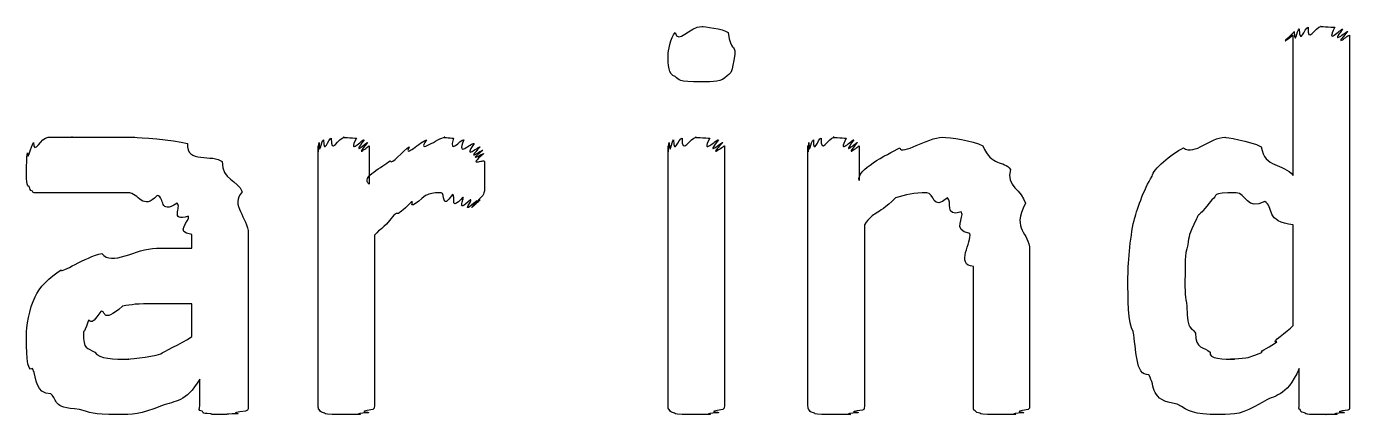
# Model space of a CAD drawing. Header units: millimetres. Extents: x 0 to 216, y 0 to 279.
# Drawn here: x 155.15 to 163.58, y 171.34 to 173.81 of the extents above; entities that cross this region are included whole.
import ezdxf

# ---------------------------------------------------------------- set-up
doc = ezdxf.new("R2010")
doc.units = ezdxf.units.MM
doc.layers.get('0').update_dxf_attribs({"linetype": 'CONTINUOUS'})

msp = doc.modelspace()

# ---------------------------------------------------------------- linework, layer by layer
at = {"color": 0}
for p, q in [((163.219, 172.857), (163.219, 173.75)), ((163.577, 173.75), (163.577, 171.391)), ((159.664, 173.629), (159.664, 173.629)), ((157.011, 171.391), (157.011, 173.045)), ((157.336, 173.045), (157.336, 172.802)), ((159.239, 171.391), (159.239, 173.045)), ((159.597, 173.045), (159.597, 171.391)), ((160.129, 171.391), (160.129, 173.045)), ((160.455, 173.045), (160.455, 172.824)), ((158.069, 172.863), (158.069, 172.863)), ((160.488, 172.543), (160.488, 171.391)), ((163.219, 171.903), (163.219, 172.543)), ((156.206, 172.394), (156.206, 172.482)), ((156.565, 172.488), (156.565, 171.391)), ((157.369, 172.477), (157.369, 171.391)), ((155.98, 172.394), (156.206, 172.394)), ((161.54, 172.383), (161.54, 171.391)), ((161.182, 171.391), (161.182, 172.278)), ((156.206, 172.041), (155.969, 172.041)), ((156.206, 171.832), (156.206, 172.041)), ((163.257, 171.396), (163.257, 171.628)), ((156.256, 171.391), (156.256, 171.561))]:
    msp.add_line(p, q, dxfattribs=at)
for points in [[(159.283, 173.766), (159.301, 173.687), (159.373, 173.805), (159.454, 173.805)], [(159.454, 173.805), (159.463, 173.805), (159.589, 173.791), (159.62, 173.766)], [(163.225, 173.772), (163.231, 173.673), (163.242, 173.784), (163.257, 173.789)], [(163.257, 173.789), (163.26, 173.68), (163.291, 173.795), (163.313, 173.8)], [(163.313, 173.8), (163.304, 173.687), (163.362, 173.805), (163.395, 173.805)], [(163.395, 173.805), (163.375, 173.805), (163.461, 173.802), (163.484, 173.8)], [(163.484, 173.8), (163.419, 173.68), (163.522, 173.791), (163.533, 173.789)], [(163.533, 173.789), (163.445, 173.673), (163.558, 173.779), (163.566, 173.772)], [(159.239, 173.629), (159.239, 173.635), (159.253, 173.74), (159.283, 173.766)], [(159.62, 173.766), (159.639, 173.64), (159.664, 173.698), (159.664, 173.629)], [(163.219, 173.75), (163.103, 173.658), (163.22, 173.764), (163.225, 173.772)], [(163.566, 173.772), (163.459, 173.658), (163.577, 173.757), (163.577, 173.75)], [(159.283, 173.486), (159.239, 173.499), (159.239, 173.559), (159.239, 173.629)], [(159.664, 173.629), (159.639, 173.503), (159.647, 173.516), (159.614, 173.491)], [(159.449, 173.452), (159.297, 173.452), (159.312, 173.463), (159.283, 173.486)], [(159.614, 173.491), (159.577, 173.452), (159.529, 173.452), (159.449, 173.452)], [(155.159, 173), (155.164, 172.937), (155.178, 173.045), (155.198, 173.066)], [(155.198, 173.066), (155.2, 172.981), (155.247, 173.1), (155.291, 173.1)], [(155.291, 173.1), (155.289, 173.1), (155.386, 173.1), (155.446, 173.1)], [(155.446, 173.1), (155.407, 173.1), (155.567, 173.1), (155.633, 173.1)], [(155.633, 173.1), (155.66, 173.1), (155.772, 173.1), (155.842, 173.1)], [(155.842, 173.1), (155.862, 173.1), (156.086, 173.086), (156.179, 173.061)], [(156.179, 173.061), (156.163, 172.93), (156.344, 172.996), (156.399, 172.945)], [(157.011, 173.045), (157.011, 172.952), (157.012, 173.058), (157.016, 173.066)], [(157.016, 173.066), (157.018, 172.967), (157.029, 173.079), (157.044, 173.083)], [(157.044, 173.083), (157.047, 172.978), (157.074, 173.094), (157.094, 173.094)], [(157.094, 173.094), (157.088, 172.981), (157.143, 173.1), (157.176, 173.1)], [(157.176, 173.1), (157.15, 173.1), (157.231, 173.097), (157.254, 173.094)], [(157.254, 173.094), (157.194, 172.978), (157.292, 173.09), (157.303, 173.083)], [(157.303, 173.083), (157.216, 172.967), (157.321, 173.073), (157.325, 173.066)], [(157.325, 173.066), (157.227, 172.952), (157.336, 173.051), (157.336, 173.045)], [(157.468, 172.951), (157.477, 172.919), (157.552, 173.017), (157.59, 173.039)], [(157.59, 173.039), (157.551, 172.963), (157.663, 173.075), (157.7, 173.083)], [(157.7, 173.083), (157.628, 172.981), (157.778, 173.1), (157.816, 173.1)], [(157.816, 173.1), (157.796, 173.1), (157.849, 173.097), (157.871, 173.094)], [(157.871, 173.094), (157.841, 172.978), (157.915, 173.09), (157.937, 173.083)], [(157.937, 173.083), (157.889, 172.963), (157.984, 173.068), (158.003, 173.061)], [(158.003, 173.061), (157.926, 172.948), (158.034, 173.046), (158.042, 173.039)], [(158.042, 173.039), (157.94, 172.934), (158.054, 173.024), (158.058, 173.017)], [(159.239, 173.045), (159.239, 172.952), (159.241, 173.058), (159.245, 173.066)], [(159.245, 173.066), (159.25, 172.967), (159.261, 173.079), (159.272, 173.083)], [(159.272, 173.083), (159.275, 172.978), (159.305, 173.094), (159.327, 173.094)], [(159.327, 173.094), (159.323, 172.981), (159.383, 173.1), (159.416, 173.1)], [(159.416, 173.1), (159.393, 173.1), (159.482, 173.097), (159.504, 173.094)], [(159.504, 173.094), (159.44, 172.978), (159.548, 173.09), (159.559, 173.083)], [(159.559, 173.083), (159.466, 172.967), (159.582, 173.073), (159.586, 173.066)], [(159.586, 173.066), (159.478, 172.952), (159.597, 173.051), (159.597, 173.045)], [(160.129, 173.045), (160.129, 172.952), (160.131, 173.058), (160.135, 173.066)], [(160.135, 173.066), (160.136, 172.967), (160.147, 173.079), (160.163, 173.083)], [(160.163, 173.083), (160.165, 172.978), (160.193, 173.094), (160.212, 173.094)], [(160.212, 173.094), (160.207, 172.981), (160.262, 173.1), (160.295, 173.1)], [(160.295, 173.1), (160.269, 173.1), (160.35, 173.097), (160.372, 173.094)], [(160.372, 173.094), (160.313, 172.978), (160.411, 173.09), (160.421, 173.083)], [(160.421, 173.083), (160.335, 172.967), (160.439, 173.073), (160.444, 173.066)], [(160.444, 173.066), (160.346, 172.952), (160.455, 173.051), (160.455, 173.045)], [(160.455, 172.824), (160.434, 172.893), (160.628, 172.989), (160.714, 173.033)], [(160.714, 173.033), (160.725, 172.981), (160.891, 173.1), (160.984, 173.1)], [(160.984, 173.1), (161.036, 173.1), (161.173, 173.08), (161.243, 173.045)], [(161.243, 173.045), (161.298, 172.908), (161.375, 172.957), (161.419, 172.896)], [(162.32, 172.852), (162.323, 172.897), (162.442, 172.992), (162.519, 173.033)], [(162.519, 173.033), (162.596, 172.981), (162.684, 173.1), (162.784, 173.1)], [(162.784, 173.1), (162.779, 173.1), (162.945, 173.079), (163.015, 173.039)], [(163.015, 173.039), (163.037, 172.901), (163.153, 172.937), (163.219, 172.857)], [(155.153, 172.901), (155.153, 172.893), (155.155, 172.978), (155.159, 173)], [(156.399, 172.945), (156.395, 172.827), (156.5, 172.829), (156.526, 172.752)], [(157.336, 172.802), (157.275, 172.846), (157.427, 172.913), (157.468, 172.951)], [(158.058, 173.017), (157.948, 172.923), (158.064, 173.006), (158.064, 172.995)], [(158.064, 172.995), (157.951, 172.901), (158.069, 172.967), (158.069, 172.945)], [(158.069, 172.945), (158.069, 172.86), (158.069, 172.898), (158.069, 172.863)], [(155.153, 172.835), (155.153, 172.827), (155.153, 172.879), (155.153, 172.901)], [(158.069, 172.863), (158.069, 172.791), (158.069, 172.802), (158.069, 172.78)], [(161.419, 172.896), (161.386, 172.787), (161.494, 172.765), (161.513, 172.68)], [(155.17, 172.785), (155.156, 172.787), (155.156, 172.816), (155.153, 172.835)], [(155.192, 172.758), (155.171, 172.761), (155.177, 172.774), (155.17, 172.785)], [(158.069, 172.78), (158.069, 172.747), (158.065, 172.741), (158.058, 172.73)], [(162.205, 172.57), (162.217, 172.621), (162.268, 172.774), (162.32, 172.852)], [(155.219, 172.747), (155.186, 172.747), (155.199, 172.75), (155.192, 172.758)], [(155.291, 172.747), (155.211, 172.747), (155.233, 172.747), (155.219, 172.747)], [(155.412, 172.747), (155.277, 172.747), (155.324, 172.747), (155.291, 172.747)], [(155.578, 172.747), (155.491, 172.747), (155.459, 172.747), (155.412, 172.747)], [(155.798, 172.747), (155.619, 172.747), (155.644, 172.747), (155.578, 172.747)], [(155.986, 172.73), (155.892, 172.628), (155.871, 172.747), (155.798, 172.747)], [(156.112, 172.68), (155.994, 172.606), (156.037, 172.719), (155.986, 172.73)], [(156.526, 172.752), (156.446, 172.672), (156.565, 172.587), (156.565, 172.488)], [(157.694, 172.73), (157.554, 172.61), (157.634, 172.708), (157.601, 172.686)], [(157.794, 172.747), (157.734, 172.747), (157.728, 172.741), (157.694, 172.73)], [(157.865, 172.736), (157.794, 172.628), (157.818, 172.747), (157.794, 172.747)], [(157.932, 172.719), (157.841, 172.617), (157.89, 172.732), (157.865, 172.736)], [(157.981, 172.703), (157.878, 172.606), (157.949, 172.715), (157.932, 172.719)], [(158.02, 172.697), (157.907, 172.595), (157.995, 172.698), (157.981, 172.703)], [(158.042, 172.703), (157.929, 172.595), (158.031, 172.697), (158.02, 172.697)], [(158.058, 172.73), (157.94, 172.606), (158.049, 172.709), (158.042, 172.703)], [(160.686, 172.714), (160.555, 172.588), (160.557, 172.638), (160.488, 172.543)], [(160.885, 172.747), (160.802, 172.747), (160.752, 172.736), (160.686, 172.714)], [(161.017, 172.714), (160.919, 172.628), (160.935, 172.747), (160.885, 172.747)], [(161.105, 172.625), (160.992, 172.588), (161.053, 172.694), (161.017, 172.714)], [(162.701, 172.703), (162.599, 172.57), (162.626, 172.633), (162.602, 172.581)], [(162.855, 172.747), (162.684, 172.747), (162.745, 172.732), (162.701, 172.703)], [(163.037, 172.692), (162.923, 172.628), (162.917, 172.747), (162.855, 172.747)], [(156.184, 172.598), (156.06, 172.562), (156.145, 172.659), (156.112, 172.68)], [(157.601, 172.686), (157.488, 172.57), (157.53, 172.639), (157.491, 172.604)], [(161.16, 172.488), (161.04, 172.511), (161.13, 172.588), (161.105, 172.625)], [(161.513, 172.68), (161.422, 172.504), (161.54, 172.5), (161.54, 172.383)], [(163.219, 172.543), (163.04, 172.559), (163.095, 172.659), (163.037, 172.692)], [(156.206, 172.482), (156.09, 172.496), (156.198, 172.565), (156.184, 172.598)], [(157.491, 172.604), (157.411, 172.5), (157.413, 172.528), (157.369, 172.477)], [(162.166, 172.195), (162.166, 172.284), (162.179, 172.46), (162.205, 172.57)], [(162.602, 172.581), (162.548, 172.471), (162.558, 172.478), (162.547, 172.416)], [(161.182, 172.278), (161.066, 172.286), (161.174, 172.435), (161.16, 172.488)], [(155.374, 172.256), (155.37, 172.231), (155.529, 172.339), (155.633, 172.361)], [(155.633, 172.361), (155.694, 172.275), (155.851, 172.394), (155.98, 172.394)], [(162.547, 172.416), (162.526, 172.346), (162.53, 172.291), (162.53, 172.229)], [(155.208, 172.085), (155.23, 172.14), (155.303, 172.212), (155.374, 172.256)], [(162.199, 171.865), (162.166, 171.912), (162.166, 172.081), (162.166, 172.195)], [(162.53, 172.229), (162.526, 172.096), (162.533, 172.091), (162.541, 172.025)], [(155.153, 171.843), (155.153, 171.883), (155.171, 172.015), (155.208, 172.085)], [(155.765, 172.025), (155.623, 171.905), (155.663, 172.005), (155.627, 171.992)], [(155.969, 172.041), (155.855, 172.041), (155.823, 172.036), (155.765, 172.025)], [(162.541, 172.025), (162.544, 171.85), (162.57, 171.905), (162.596, 171.854)], [(155.627, 171.992), (155.55, 171.876), (155.563, 171.956), (155.545, 171.931)], [(155.545, 171.931), (155.513, 171.827), (155.517, 171.883), (155.517, 171.854)], [(155.517, 171.854), (155.513, 171.746), (155.54, 171.762), (155.589, 171.733)], [(162.299, 171.589), (162.21, 171.581), (162.221, 171.757), (162.199, 171.865)], [(162.596, 171.854), (162.596, 171.751), (162.653, 171.766), (162.69, 171.733)], [(163.114, 171.799), (163.066, 171.79), (163.182, 171.862), (163.219, 171.903)], [(155.192, 171.628), (155.153, 171.592), (155.153, 171.762), (155.153, 171.843)], [(156.008, 171.722), (156.02, 171.735), (156.136, 171.783), (156.206, 171.832)], [(163.02, 171.733), (163, 171.735), (163.081, 171.772), (163.114, 171.799)], [(155.589, 171.733), (155.612, 171.688), (155.712, 171.688), (155.804, 171.688)], [(155.804, 171.688), (155.777, 171.688), (155.944, 171.699), (156.008, 171.722)], [(162.69, 171.733), (162.673, 171.688), (162.781, 171.688), (162.844, 171.688)], [(162.844, 171.688), (162.764, 171.688), (162.902, 171.691), (162.932, 171.699)], [(162.932, 171.699), (162.941, 171.702), (162.99, 171.717), (163.02, 171.733)], [(155.308, 171.468), (155.208, 171.468), (155.221, 171.564), (155.192, 171.628)], [(163.257, 171.628), (163.169, 171.438), (163.1, 171.464), (163.02, 171.413)], [(156.256, 171.561), (156.168, 171.409), (156.101, 171.427), (156.013, 171.391)], [(162.48, 171.402), (162.301, 171.427), (162.345, 171.512), (162.299, 171.589)], [(155.49, 171.369), (155.308, 171.38), (155.359, 171.424), (155.308, 171.468)], [(155.732, 171.336), (155.568, 171.336), (155.563, 171.347), (155.49, 171.369)], [(156.013, 171.391), (155.873, 171.336), (155.831, 171.336), (155.732, 171.336)], [(156.272, 171.358), (156.241, 171.358), (156.256, 171.376), (156.256, 171.391)], [(156.322, 171.341), (156.263, 171.342), (156.283, 171.349), (156.272, 171.358)], [(156.548, 171.358), (156.424, 171.342), (156.52, 171.344), (156.498, 171.341)], [(156.565, 171.391), (156.565, 171.358), (156.559, 171.365), (156.548, 171.358)], [(157.016, 171.369), (157.011, 171.365), (157.011, 171.383), (157.011, 171.391)], [(157.044, 171.347), (157.022, 171.349), (157.023, 171.36), (157.016, 171.369)], [(157.099, 171.336), (157.047, 171.339), (157.058, 171.342), (157.044, 171.347)], [(157.331, 171.347), (157.212, 171.339), (157.3, 171.339), (157.275, 171.336)], [(157.358, 171.369), (157.238, 171.349), (157.345, 171.354), (157.331, 171.347)], [(157.369, 171.391), (157.366, 171.365), (157.365, 171.376), (157.358, 171.369)], [(159.245, 171.369), (159.239, 171.365), (159.239, 171.383), (159.239, 171.391)], [(159.272, 171.347), (159.25, 171.349), (159.252, 171.36), (159.245, 171.369)], [(159.327, 171.336), (159.275, 171.339), (159.286, 171.342), (159.272, 171.347)], [(159.559, 171.347), (159.44, 171.339), (159.529, 171.339), (159.504, 171.336)], [(159.586, 171.369), (159.466, 171.349), (159.573, 171.354), (159.559, 171.347)], [(159.597, 171.391), (159.595, 171.365), (159.593, 171.376), (159.586, 171.369)], [(160.135, 171.369), (160.129, 171.365), (160.129, 171.383), (160.129, 171.391)], [(160.163, 171.347), (160.14, 171.349), (160.142, 171.36), (160.135, 171.369)], [(160.218, 171.336), (160.165, 171.339), (160.176, 171.342), (160.163, 171.347)], [(160.449, 171.347), (160.33, 171.339), (160.419, 171.339), (160.394, 171.336)], [(160.477, 171.363), (160.357, 171.349), (160.463, 171.354), (160.449, 171.347)], [(160.488, 171.391), (160.485, 171.36), (160.484, 171.37), (160.477, 171.363)], [(161.188, 171.363), (161.183, 171.36), (161.182, 171.38), (161.182, 171.391)], [(161.215, 171.347), (161.195, 171.349), (161.195, 171.359), (161.188, 171.363)], [(161.271, 171.336), (161.221, 171.339), (161.229, 171.342), (161.215, 171.347)], [(161.502, 171.347), (161.386, 171.339), (161.472, 171.339), (161.447, 171.336)], [(161.53, 171.369), (161.411, 171.349), (161.516, 171.354), (161.502, 171.347)], [(161.54, 171.391), (161.54, 171.365), (161.536, 171.376), (161.53, 171.369)], [(162.75, 171.336), (162.57, 171.336), (162.558, 171.358), (162.48, 171.402)], [(163.02, 171.413), (162.889, 171.336), (162.85, 171.336), (162.75, 171.336)], [(163.263, 171.369), (163.247, 171.365), (163.257, 171.385), (163.257, 171.396)], [(163.291, 171.347), (163.257, 171.349), (163.27, 171.36), (163.263, 171.369)], [(163.34, 171.336), (163.282, 171.339), (163.304, 171.342), (163.291, 171.347)], [(163.544, 171.347), (163.426, 171.339), (163.517, 171.339), (163.495, 171.336)], [(163.566, 171.363), (163.448, 171.349), (163.555, 171.354), (163.544, 171.347)], [(163.577, 171.391), (163.577, 171.36), (163.573, 171.37), (163.566, 171.363)], [(156.41, 171.336), (156.307, 171.336), (156.344, 171.337), (156.322, 171.341)], [(156.498, 171.341), (156.384, 171.336), (156.45, 171.336), (156.41, 171.336)], [(157.187, 171.336), (157.095, 171.336), (157.124, 171.336), (157.099, 171.336)], [(157.275, 171.336), (157.165, 171.336), (157.223, 171.336), (157.187, 171.336)], [(159.416, 171.336), (159.323, 171.336), (159.352, 171.336), (159.327, 171.336)], [(159.504, 171.336), (159.393, 171.336), (159.451, 171.336), (159.416, 171.336)], [(160.306, 171.336), (160.213, 171.336), (160.242, 171.336), (160.218, 171.336)], [(160.394, 171.336), (160.284, 171.336), (160.342, 171.336), (160.306, 171.336)], [(161.364, 171.336), (161.268, 171.336), (161.295, 171.336), (161.271, 171.336)], [(161.447, 171.336), (161.338, 171.336), (161.397, 171.336), (161.364, 171.336)], [(163.423, 171.336), (163.324, 171.336), (163.362, 171.336), (163.34, 171.336)], [(163.495, 171.336), (163.382, 171.336), (163.448, 171.336), (163.423, 171.336)]]:
    msp.add_open_spline(points, degree=3, dxfattribs=at)

doc.saveas('drawing.dxf')
